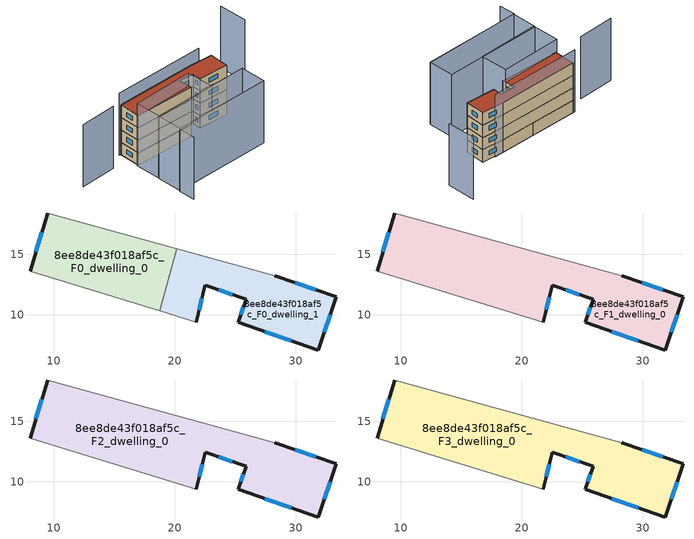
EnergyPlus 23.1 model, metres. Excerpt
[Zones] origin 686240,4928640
8ee8de43f018af5c_F0_dwelling_0
 floor ground (EU_floor_Construction): 18.77,10.32 20.19,15.46 9.49,18.41 8.03,13.61 z0
 wall outside (EU_wall_Construction): 8.03,13.61 9.49,18.41 z0:3
 wall adiabatic (EU_wall_Construction): 9.49,18.41 20.19,15.46 / 18.77,10.32 8.03,13.61 z0:3
 wall to 8ee8de43f018af5c_F0_dwelling_1 (EU_wall_Construction): 20.19,15.46 18.77,10.32 z0:3
 window (EU_Window_Construction): 8.52,15.21 9,16.81 z1:2
8ee8de43f018af5c_F0_dwelling_1
 floor ground (EU_floor_Construction): 31.86,7.08 33.38,11.47 28.29,13.23 20.19,15.46 18.77,10.32 21.77,9.4 22.5,12.37 22.52,12.44 25.9,11.27 25.24,9.36 z0
 wall outside (EU_wall_Construction): 28.29,13.23 33.38,11.47 31.86,7.08 25.24,9.36 25.9,11.27 22.52,12.44 22.5,12.37 21.77,9.4 z0:3
 wall adiabatic (EU_wall_Construction): 21.77,9.4 18.77,10.32 / 20.19,15.46 28.29,13.23 z0:3
 window (EU_Window_Construction): 22.26,11.38 22.01,10.39 / 29.98,12.65 31.68,12.06 / 32.87,10.01 32.36,8.55 / 29.65,7.84 27.44,8.6 / 25.46,10 25.68,10.64 / 24.77,11.66 23.64,12.05 z1:2
8ee8de43f018af5c_F1_dwelling_0
 floor to 8ee8de43f018af5c_F0_dwelling_0 (EU_floor_Construction): 18.77,10.32 20.19,15.46 9.49,18.41 8.03,13.61 z3
 floor to 8ee8de43f018af5c_F0_dwelling_1 (EU_floor_Construction): 31.86,7.08 33.38,11.47 28.29,13.23 20.19,15.46 18.77,10.32 21.76,9.4 22.52,12.44 25.9,11.27 25.24,9.36 z3
 wall outside (EU_wall_Construction): 8.03,13.61 9.49,18.41 / 28.29,13.23 33.38,11.47 31.86,7.08 25.24,9.36 25.9,11.27 22.52,12.44 21.77,9.4 z3:6
 wall adiabatic (EU_wall_Construction): 21.77,9.4 8.03,13.61 / 9.49,18.41 28.29,13.23 z3:6
 window (EU_Window_Construction): 29.65,7.84 27.44,8.6 / 25.46,10 25.68,10.64 / 24.77,11.66 23.64,12.05 / 22.27,11.43 22.02,10.41 / 8.52,15.21 9,16.81 / 29.98,12.65 31.68,12.06 / 32.87,10.01 32.36,8.55 z4:5
8ee8de43f018af5c_F2_dwelling_0
 floor to 8ee8de43f018af5c_F1_dwelling_0 (EU_floor_Construction): 31.86,7.08 33.38,11.47 28.29,13.23 9.49,18.41 8.03,13.61 21.76,9.4 22.52,12.44 25.9,11.27 25.24,9.36 z6
 wall outside (EU_wall_Construction): 8.03,13.61 9.49,18.41 / 28.29,13.23 33.38,11.47 31.86,7.08 25.24,9.36 25.9,11.27 22.52,12.44 21.77,9.4 z6:9
 wall adiabatic (EU_wall_Construction): 21.77,9.4 8.03,13.61 / 9.49,18.41 28.29,13.23 z6:9
 window (EU_Window_Construction): 29.65,7.84 27.44,8.6 / 25.46,10 25.68,10.64 / 24.77,11.66 23.64,12.05 / 22.27,11.43 22.02,10.41 / 8.52,15.21 9,16.81 / 29.98,12.65 31.68,12.06 / 32.87,10.01 32.36,8.55 z7:8
8ee8de43f018af5c_F3_dwelling_0
 floor to 8ee8de43f018af5c_F2_dwelling_0 (EU_floor_Construction): 31.86,7.08 33.38,11.47 28.29,13.23 9.49,18.41 8.03,13.61 21.76,9.4 22.52,12.44 25.9,11.27 25.24,9.36 z9
 wall outside (EU_wall_Construction): 8.03,13.61 9.49,18.41 / 28.29,13.23 33.38,11.47 31.86,7.08 25.24,9.36 25.9,11.27 22.52,12.44 21.77,9.4 z9:12
 wall adiabatic (EU_wall_Construction): 21.77,9.4 8.03,13.61 / 9.49,18.41 28.29,13.23 z9:12
 window (EU_Window_Construction): 29.65,7.84 27.44,8.6 / 25.46,10 25.68,10.64 / 24.77,11.66 23.64,12.05 / 22.27,11.43 22.02,10.41 / 8.52,15.21 9,16.81 / 29.98,12.65 31.68,12.06 / 32.87,10.01 32.36,8.55 z10:11
 roof outside (EU_roof_Construction): 33.38,11.47 31.86,7.08 25.24,9.36 25.9,11.27 22.52,12.44 21.77,9.4 8.03,13.61 9.49,18.41 28.29,13.23 z12
shading: 3.39,-1.76 4.37,1.98 / 4.37,1.98 27.25,-4.05 / 43.59,9.75 45.28,16.17 / 4.66,17.37 -3.88,19.33 / 30.43,12.64 9.09,18.52 / 27.18,-4.09 4.51,1.94 / 4.51,1.94 6.07,7.81 / 6.07,7.81 28.74,1.78 / 28.74,1.78 27.18,-4.09 / 20.42,3.94 6.18,7.48 / 6.18,7.48 7.72,13.68 / 7.72,13.68 21.96,10.14 / 21.96,10.14 20.42,3.94 z0:15
[Building]
EU S2 Campaign: North Axis=0; Terrain=City; Solar Distribution=FullExterior
[Site:Location]
Bologna: Latitude=44.5; Longitude=11.25; Time Zone=1; Elevation=37
[SizingPeriod:WeatherFileDays]
AnnualSizingPeriod: Begin Month=1; Begin Day of Month=1; End Month=12; End Day of Month=31; Day of Week for Start Day=Monday; Use Weather File Daylight Saving Period=No; Use Weather File Rain and Snow Indicators=No
[MATERIAL]
EU_InternalMass_Material: Roughness=MediumRough; Thickness=0.1; Conductivity=1; Density=1800; Specific Heat=900; Thermal Absorptance=0.9; Solar Absorptance=0.7; Visible Absorptance=0.7
[MATERIAL:NOMASS] Roughness=MediumRough; Thermal Absorptance=0.9; Solar Absorptance=0.7; Visible Absorptance=0.7
Name | Thermal Resistance
EU_wall_NoMass | 0.937881
EU_roof_NoMass | 0.548572
EU_floor_NoMass | 0.71348
[WINDOWMATERIAL:SIMPLEGLAZINGSYSTEM]
EU_Window_SimpleGlazing: UFactor=4.25633; Solar Heat Gain Coefficient=0.85; Visible Transmittance=0.85
[CONSTRUCTION]
EU_wall_Construction: EU_wall_NoMass
EU_roof_Construction: EU_roof_NoMass
EU_floor_Construction: EU_floor_NoMass
EU_InternalMass_Construction: EU_InternalMass_Material
EU_Window_Construction: EU_Window_SimpleGlazing
[ZONE] Type=1; Multiplier=1; Ceiling Height=autocalculate; Floor Area=autocalculate; Part of Total Floor Area=Yes
Name | Volume
8ee8de43f018af5c_F0_dwelling_0 | 173.494
8ee8de43f018af5c_F1_dwelling_0 | 346.996
8ee8de43f018af5c_F2_dwelling_0; 8ee8de43f018af5c_F3_dwelling_0 | 347.003
8ee8de43f018af5c_F0_dwelling_1 | 173.504
[INTERNALMASS] Construction=EU_InternalMass_Construction
Name | Zone or ZoneList | Surface Area
8ee8de43f018af5c_F0_dwelling_0_EU_InternalMass | 8ee8de43f018af5c_F0_dwelling_0 | 57.8315
8ee8de43f018af5c_F0_dwelling_1_EU_InternalMass | 8ee8de43f018af5c_F0_dwelling_1 | 57.8343
8ee8de43f018af5c_F1_dwelling_0_EU_InternalMass | 8ee8de43f018af5c_F1_dwelling_0 | 115.668
8ee8de43f018af5c_F2_dwelling_0_EU_InternalMass | 8ee8de43f018af5c_F2_dwelling_0 | 115.668
8ee8de43f018af5c_F3_dwelling_0_EU_InternalMass | 8ee8de43f018af5c_F3_dwelling_0 | 115.668
[OTHEREQUIPMENT] Fuel Type=Electricity; Design Level Calculation Method=Watts/Area; Power per Zone Floor Area=1; Fraction Latent=0; Fraction Radiant=0; Fraction Lost=0; Carbon Dioxide Generation Rate=0; EndUse Subcategory=EU_Step8_InternalGains
Name | Zone or ZoneList or Space or SpaceList | Schedule
EU_Step8_InternalGain_8ee8de43f018af5c_F0_dwelling_0_f000 | 8ee8de43f018af5c_F0_dwelling_0 | EU_Step8_GainSchedule_8ee8de43f018af5c_F0_dwelling_0_f000
EU_Step8_InternalGain_8ee8de43f018af5c_F0_dwelling_1_f000 | 8ee8de43f018af5c_F0_dwelling_1 | EU_Step8_GainSchedule_8ee8de43f018af5c_F0_dwelling_1_f000
EU_Step8_InternalGain_8ee8de43f018af5c_F1_dwelling_0_f000 | 8ee8de43f018af5c_F1_dwelling_0 | EU_Step8_GainSchedule_8ee8de43f018af5c_F1_dwelling_0_f000
EU_Step8_InternalGain_8ee8de43f018af5c_F2_dwelling_0_f000 | 8ee8de43f018af5c_F2_dwelling_0 | EU_Step8_GainSchedule_8ee8de43f018af5c_F2_dwelling_0_f000
EU_Step8_InternalGain_8ee8de43f018af5c_F3_dwelling_0_f000 | 8ee8de43f018af5c_F3_dwelling_0 | EU_Step8_GainSchedule_8ee8de43f018af5c_F3_dwelling_0_f000
[ZONEVENTILATION:DESIGNFLOWRATE] Schedule=EU_AlwaysOn; Design Flow Rate Calculation Method=AirChanges/Hour; Air Changes per Hour=0.687892; Ventilation Type=Natural; Fan Pressure Rise=0; Fan Total Efficiency=1; Constant Term Coefficient=1; Temperature Term Coefficient=0; Velocity Term Coefficient=0; Velocity Squared Term Coefficient=0; Minimum Indoor Temperature=-100; Maximum Indoor Temperature=100; Delta Temperature=-100; Minimum Outdoor Temperature=-100; Maximum Outdoor Temperature=100; Maximum Wind Speed=40
Name | Zone or ZoneList or Space or SpaceList
EU_ConstantAir_8ee8de43f018af5c_F0_dwelling_0 | 8ee8de43f018af5c_F0_dwelling_0
EU_ConstantAir_8ee8de43f018af5c_F0_dwelling_1 | 8ee8de43f018af5c_F0_dwelling_1
EU_ConstantAir_8ee8de43f018af5c_F1_dwelling_0 | 8ee8de43f018af5c_F1_dwelling_0
EU_ConstantAir_8ee8de43f018af5c_F2_dwelling_0 | 8ee8de43f018af5c_F2_dwelling_0
EU_ConstantAir_8ee8de43f018af5c_F3_dwelling_0 | 8ee8de43f018af5c_F3_dwelling_0
[HVACTEMPLATE:THERMOSTAT] Constant Heating Setpoint=20; Constant Cooling Setpoint=50
EU_HeatOnly_8ee8de43f018af5c_F0_dwelling_0; EU_HeatOnly_8ee8de43f018af5c_F0_dwelling_1; EU_HeatOnly_8ee8de43f018af5c_F1_dwelling_0; EU_HeatOnly_8ee8de43f018af5c_F2_dwelling_0; EU_HeatOnly_8ee8de43f018af5c_F3_dwelling_0
[HVACTEMPLATE:ZONE:IDEALLOADSAIRSYSTEM] System Availability Schedule=EU_AlwaysOn; Maximum Heating Supply Air Temperature=50; Minimum Cooling Supply Air Temperature=13; Maximum Heating Supply Air Humidity Ratio=0.0156; Minimum Cooling Supply Air Humidity Ratio=0.0077; Heating Limit=NoLimit; Cooling Limit=NoLimit; Heating Availability Schedule=EU_AlwaysOn; Cooling Availability Schedule=EU_CoolingOff; Dehumidification Control Type=ConstantSensibleHeatRatio; Cooling Sensible Heat Ratio=0.7; Dehumidification Setpoint=60; Humidification Control Type=None; Humidification Setpoint=30; Outdoor Air Method=None; Outdoor Air Flow Rate per Person=0.00944; Outdoor Air Flow Rate per Zone Floor Area=0; Outdoor Air Flow Rate per Zone=0; Demand Controlled Ventilation Type=None; Outdoor Air Economizer Type=NoEconomizer; Heat Recovery Type=None; Sensible Heat Recovery Effectiveness=0.7; Latent Heat Recovery Effectiveness=0.65
Name | Template Thermostat
8ee8de43f018af5c_F0_dwelling_0 | EU_HeatOnly_8ee8de43f018af5c_F0_dwelling_0
8ee8de43f018af5c_F0_dwelling_1 | EU_HeatOnly_8ee8de43f018af5c_F0_dwelling_1
8ee8de43f018af5c_F1_dwelling_0 | EU_HeatOnly_8ee8de43f018af5c_F1_dwelling_0
8ee8de43f018af5c_F2_dwelling_0 | EU_HeatOnly_8ee8de43f018af5c_F2_dwelling_0
8ee8de43f018af5c_F3_dwelling_0 | EU_HeatOnly_8ee8de43f018af5c_F3_dwelling_0
[SIZING:ZONE] Zone Cooling Design Supply Air Temperature Input Method=SupplyAirTemperature; Zone Cooling Design Supply Air Temperature=13; Zone Heating Design Supply Air Temperature Input Method=SupplyAirTemperature; Zone Heating Design Supply Air Temperature=50; Zone Cooling Design Supply Air Humidity Ratio=0.008; Zone Heating Design Supply Air Humidity Ratio=0.008; Cooling Design Air Flow Method=DesignDay; Cooling Design Air Flow Rate=0; Cooling Minimum Air Flow per Zone Floor Area=0.000762; Cooling Minimum Air Flow=0; Cooling Minimum Air Flow Fraction=0.2; Heating Design Air Flow Method=DesignDay; Heating Design Air Flow Rate=0; Heating Maximum Air Flow per Zone Floor Area=0.002032; Heating Maximum Air Flow=0.141576; Heating Maximum Air Flow Fraction=0.3; Account for Dedicated Outdoor Air System=No; Dedicated Outdoor Air System Control Strategy=NeutralSupplyAir; Dedicated Outdoor Air Low Setpoint Temperature for Design=autosize; Dedicated Outdoor Air High Setpoint Temperature for Design=autosize; Zone Load Sizing Method=Sensible Load Only No Latent Load; Zone Latent Cooling Design Supply Air Humidity Ratio Input Method=HumidityRatioDifference; Zone Cooling Design Supply Air Humidity Ratio Difference=0.005; Zone Latent Heating Design Supply Air Humidity Ratio Input Method=HumidityRatioDifference; Zone Humidification Design Supply Air Humidity Ratio Difference=0.005
8ee8de43f018af5c_F0_dwelling_0; 8ee8de43f018af5c_F0_dwelling_1; 8ee8de43f018af5c_F1_dwelling_0; 8ee8de43f018af5c_F2_dwelling_0; 8ee8de43f018af5c_F3_dwelling_0
[SCHEDULE:CONSTANT]
Name | Hourly Value
EU_AlwaysOn | 1
EU_CoolingOff | 0
[SCHEDULE:FILE] Column Number=1; Rows to Skip at Top=0; Number of Hours of Data=8760; Column Separator=Comma; Interpolate to Timestep=No; Minutes per Item=60; Adjust Schedule for Daylight Savings=Yes
Name | File
EU_Step8_GainSchedule_8ee8de43f018af5c_F0_dwelling_0_f000 | ../../schedules/8ee8de43f018af5c/8ee8de43f018af5c_F0_dwelling_0_f000_gain.csv
EU_Step8_GainSchedule_8ee8de43f018af5c_F0_dwelling_1_f000 | ../../schedules/8ee8de43f018af5c/8ee8de43f018af5c_F0_dwelling_1_f000_gain.csv
EU_Step8_GainSchedule_8ee8de43f018af5c_F1_dwelling_0_f000 | ../../schedules/8ee8de43f018af5c/8ee8de43f018af5c_F1_dwelling_0_f000_gain.csv
EU_Step8_GainSchedule_8ee8de43f018af5c_F2_dwelling_0_f000 | ../../schedules/8ee8de43f018af5c/8ee8de43f018af5c_F2_dwelling_0_f000_gain.csv
EU_Step8_GainSchedule_8ee8de43f018af5c_F3_dwelling_0_f000 | ../../schedules/8ee8de43f018af5c/8ee8de43f018af5c_F3_dwelling_0_f000_gain.csv
